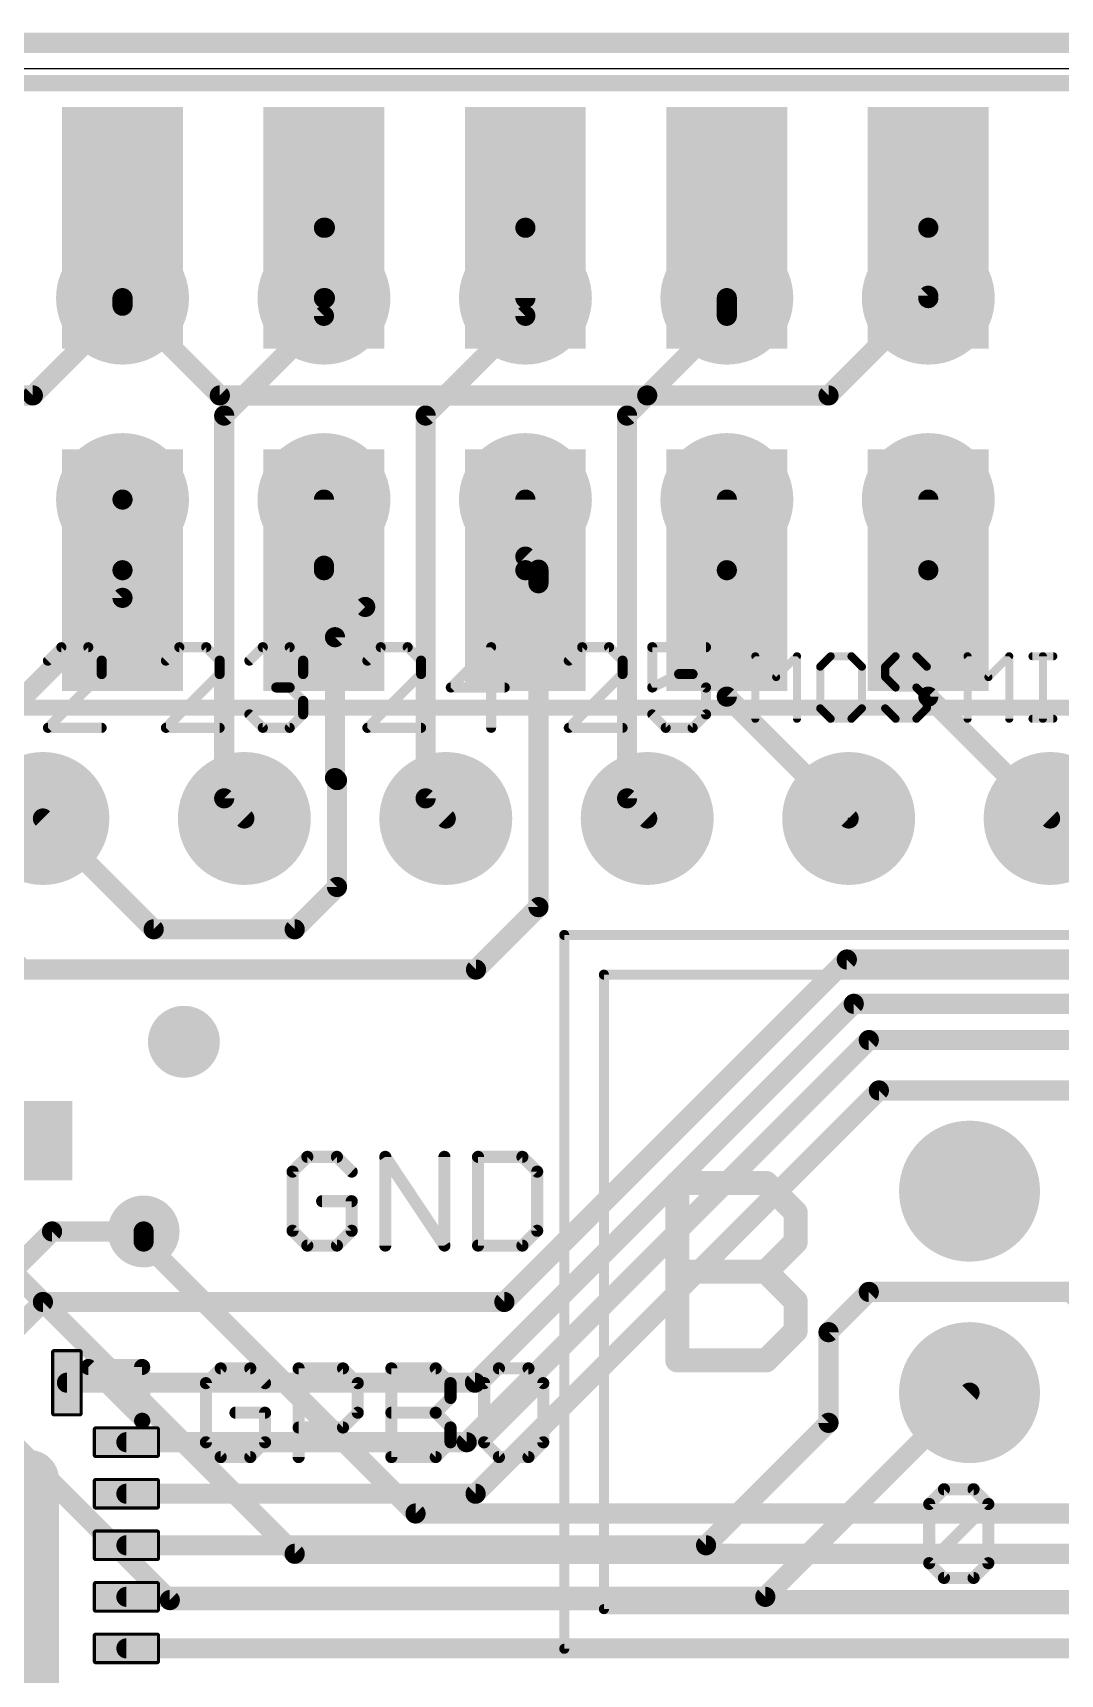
# Model space of a CAD drawing. Extents: x -0.1 to 65, y -0.1 to 31.1.
# Drawn here: x 22.48 to 35.43, y 10.42 to 31.11 of the extents above; entities that cross this region are included whole.
import ezdxf

# ---------------------------------------------------------------- set-up
doc = ezdxf.new("R2010")
doc.units = 0
for name, color, linetype in [('1', 12, 'CONTINUOUS'), ('16', 5, 'CONTINUOUS'), ('17', 110, 'CONTINUOUS'), ('18', 110, 'CONTINUOUS'), ('20', 4, 'CONTINUOUS'), ('21', 40, 'CONTINUOUS'), ('22', 6, 'CONTINUOUS'), ('23', 40, 'CONTINUOUS')]:
    doc.layers.add(name, color=color, linetype=linetype)

# ---------------------------------------------------------------- blocks, each defined once
blk = doc.blocks.new('RECT')
blk.add_solid([(-0.5, -0.5), (0.5, -0.5), (-0.5, 0.5), (0.5, 0.5)])
blk = doc.blocks.new('RECT136000X64000R20')
at = {"const_width": 0.04}
blk.add_lwpolyline([(0.405, -0.16), (0.405, 0.16, 0.4142), (0.385, 0.18), (-0.385, 0.18, 0.4142), (-0.405, 0.16), (-0.405, -0.16, 0.4142), (-0.385, -0.18), (0.385, -0.18, 0.4142)], format="xyb", close=True, dxfattribs=at)
blk.add_solid([(-0.395, -0.17), (0.395, -0.17), (-0.395, 0.17), (0.395, 0.17)])
blk = doc.blocks.new('RECT64000X136000R20')
at = {"const_width": 0.04}
blk.add_lwpolyline([(0.18, -0.385), (0.18, 0.385, 0.4142), (0.16, 0.405), (-0.16, 0.405, 0.4142), (-0.18, 0.385), (-0.18, -0.385, 0.4142), (-0.16, -0.405), (0.16, -0.405, 0.4142)], format="xyb", close=True, dxfattribs=at)
blk.add_solid([(-0.17, -0.395), (0.17, -0.395), (-0.17, 0.395), (0.17, 0.395)])
blk = doc.blocks.new('RECT592000X592000R20')
at = {"const_width": 0.37}
blk.add_lwpolyline([(1.665, -1.48), (1.665, 1.48, 0.4142), (1.48, 1.665), (-1.48, 1.665, 0.4142), (-1.665, 1.48), (-1.665, -1.48, 0.4142), (-1.48, -1.665), (1.48, -1.665, 0.4142)], format="xyb", close=True, dxfattribs=at)
blk.add_solid([(-1.5054, -1.5054), (1.5054, -1.5054), (-1.5054, 1.5054), (1.5054, 1.5054)])
blk = doc.blocks.new('ROUNDP')
at = {"const_width": 0.5}
blk.add_lwpolyline([(0, -0.25, 1), (0, 0.25, 1), (0, -0.25)], format="xyb", dxfattribs=at)
blk = doc.blocks.new('ROUNDV')
at = {"const_width": 0.5}
blk.add_lwpolyline([(0, -0.25, 1), (0, 0.25, 1), (0, -0.25)], format="xyb", dxfattribs=at)

msp = doc.modelspace()

# ---------------------------------------------------------------- linework, layer by layer
at = {"layer": '1', "const_width": 0.254}
for points in [[(0, 30.988), (64.77, 30.988)], [(22.479, 26.543), (23.61, 27.674)], [(23.61, 27.674), (23.61, 27.77)], [(23.61, 27.77), (24.837, 26.543)], [(31.23, 27.547), (31.23, 27.77)], [(30.226, 26.543), (31.23, 27.547)], [(19.843, 26.543), (22.479, 26.543)], [(24.837, 26.543), (30.226, 26.543)], [(28.4248, 15.113), (32.7428, 19.431)], [(32.7428, 19.431), (44.45, 19.431)], [(28.0534, 14.095), (32.8306, 18.8722)], [(32.8306, 18.8722), (41.4528, 18.8722)], [(27.95, 13.345), (33.02, 18.415)], [(33.02, 18.415), (39.878, 18.415)], [(28.062, 12.695), (33.147, 17.78)], [(33.147, 17.78), (37.338, 17.78)], [(22.7214, 16.002), (21.6018, 14.8824)], [(23.876, 16.002), (22.7214, 16.002)], [(32.512, 14.732), (33.02, 15.24)], [(33.02, 15.24), (35.56, 15.24)], [(35.56, 15.24), (36.83, 13.97)], [(22.259, 14.766), (22.606, 15.113)], [(22.606, 15.113), (28.4248, 15.113)], [(32.512, 13.589), (32.512, 14.732)], [(22.909, 14.095), (28.0534, 14.095)], [(31.715, 11.395), (34.29, 13.97)], [(30.968, 12.045), (32.512, 13.589)], [(23.659, 13.345), (27.95, 13.345)], [(23.659, 12.695), (28.062, 12.695)], [(23.659, 12.045), (30.968, 12.045)], [(23.659, 11.395), (31.715, 11.395)], [(23.659, 10.745), (50.977, 10.745)]]:
    msp.add_lwpolyline(points, dxfattribs=at)
at = {"layer": '1', "const_width": 0.127}
for points in [[(23.6735, 27.77, 1), (23.5465, 27.77)], [(23.6549, 27.8149, 1), (23.5651, 27.7251)], [(23.5465, 27.674, 1), (23.6735, 27.674)], [(23.6549, 27.6291, 1), (23.5651, 27.7189)], [(31.2935, 27.77, 1), (31.1665, 27.77)], [(31.1665, 27.547, 1), (31.2935, 27.547)], [(31.2749, 27.5021, 1), (31.1851, 27.5919)], [(22.4341, 26.5879, 1), (22.5239, 26.4981)], [(22.479, 26.4795, 1), (22.479, 26.6065)], [(24.837, 26.6065, 1), (24.837, 26.4795)], [(24.7921, 26.4981, 1), (24.8819, 26.5879)], [(30.1811, 26.5879, 1), (30.2709, 26.4981)], [(30.226, 26.4795, 1), (30.226, 26.6065)], [(32.7428, 19.4945, 1), (32.7428, 19.3675)], [(32.7877, 19.3861, 1), (32.6979, 19.4759)], [(32.8306, 18.9357, 1), (32.8306, 18.8087)], [(32.8755, 18.8273, 1), (32.7857, 18.9171)], [(33.02, 18.4785, 1), (33.02, 18.3515)], [(33.0649, 18.3701, 1), (32.9751, 18.4599)], [(33.147, 17.8435, 1), (33.147, 17.7165)], [(33.1919, 17.7351, 1), (33.1021, 17.8249)], [(22.7214, 16.0655, 1), (22.7214, 15.9385)], [(22.7663, 15.9571, 1), (22.6765, 16.0469)], [(23.876, 15.9385, 1), (23.876, 16.0655)], [(33.02, 15.3035, 1), (33.02, 15.1765)], [(33.0649, 15.1951, 1), (32.9751, 15.2849)], [(22.606, 15.1765, 1), (22.606, 15.0495)], [(22.6509, 15.0681, 1), (22.5611, 15.1579)], [(28.3799, 15.1579, 1), (28.4697, 15.0681)], [(28.4248, 15.0495, 1), (28.4248, 15.1765)], [(32.5755, 14.732, 1), (32.4485, 14.732)], [(32.4671, 14.7769, 1), (32.5569, 14.6871)], [(22.909, 14.1585, 1), (22.909, 14.0315)], [(28.0085, 14.1399, 1), (28.0983, 14.0501)], [(28.0534, 14.0315, 1), (28.0534, 14.1585)], [(34.3349, 13.9251, 1), (34.2451, 14.0149)], [(32.5569, 13.5441, 1), (32.4671, 13.6339)], [(23.659, 13.4085, 1), (23.659, 13.2815)], [(27.9051, 13.3899, 1), (27.9949, 13.3001)], [(27.95, 13.2815, 1), (27.95, 13.4085)], [(32.4485, 13.589, 1), (32.5755, 13.589)], [(23.659, 12.7585, 1), (23.659, 12.6315)], [(28.0171, 12.7399, 1), (28.1069, 12.6501)], [(28.062, 12.6315, 1), (28.062, 12.7585)], [(23.659, 12.1085, 1), (23.659, 11.9815)], [(30.9231, 12.0899, 1), (31.0129, 12.0001)], [(30.968, 11.9815, 1), (30.968, 12.1085)], [(23.659, 11.4585, 1), (23.659, 11.3315)], [(31.6701, 11.4399, 1), (31.7599, 11.3501)], [(31.715, 11.3315, 1), (31.715, 11.4585)], [(23.659, 10.8085, 1), (23.659, 10.6815)]]:
    msp.add_lwpolyline(points, format="xyb", dxfattribs=at)
at = {"layer": '16', "const_width": 0.254}
for points in [[(0, 30.988), (64.77, 30.988)], [(26.1496, 28.6574), (26.162, 28.6574)], [(26.1496, 28.6574), (26.1496, 27.5466)], [(26.162, 28.6574), (26.162, 27.77)], [(28.6896, 28.6574), (28.69, 28.6574)], [(28.6896, 28.6574), (28.6896, 27.5466)], [(28.69, 28.6574), (28.69, 27.77)], [(33.7696, 28.6574), (33.77, 28.6574)], [(33.7696, 28.6574), (33.7696, 27.8006)], [(33.77, 28.6574), (33.77, 27.77)], [(26.162, 27.77), (26.15, 27.77)], [(33.7696, 27.8006), (32.512, 26.543)], [(26.1496, 27.5466), (24.892, 26.289)], [(28.6896, 27.5466), (27.432, 26.289)], [(30.226, 26.543), (29.972, 26.289)], [(32.512, 26.543), (30.226, 26.543)], [(24.892, 26.289), (24.892, 21.463)], [(27.432, 26.289), (27.432, 21.463)], [(29.972, 26.289), (29.972, 21.463)], [(23.6096, 25.23), (23.61, 25.23)], [(23.6096, 24.3394), (23.6096, 25.23)], [(26.15, 24.396), (26.15, 25.23)], [(28.69, 24.3398), (28.69, 25.23)], [(31.23, 24.3394), (31.23, 25.23)], [(33.77, 24.3394), (33.77, 25.23)], [(28.8544, 24.3466), (28.69, 24.511)], [(23.6096, 24.3394), (23.6096, 23.9906)], [(26.1496, 24.3394), (26.15, 24.3394)], [(26.15, 24.3394), (26.15, 24.396)], [(26.67, 23.876), (26.15, 24.396)], [(28.6896, 24.3394), (28.69, 24.3398)], [(28.6896, 24.3394), (28.8544, 24.1746)], [(28.8544, 24.1746), (28.8544, 24.3466)], [(31.2296, 24.3394), (31.23, 24.3394)], [(31.2296, 24.3394), (31.2296, 22.7454)], [(33.7696, 24.3394), (33.77, 24.3394)], [(33.7696, 24.3394), (33.7696, 22.7454)], [(28.8544, 20.0914), (28.8544, 24.1746)], [(23.6096, 23.9906), (20.828, 21.209)], [(26.289, 23.495), (26.67, 23.876)], [(26.289, 21.7184), (26.289, 23.495)], [(31.2296, 22.7454), (32.766, 21.209)], [(33.7696, 22.7454), (35.306, 21.209)], [(26.3144, 21.693), (26.289, 21.7184)], [(26.3144, 20.3454), (26.3144, 21.693)], [(24.892, 21.463), (25.146, 21.209)], [(27.432, 21.463), (27.686, 21.209)], [(29.972, 21.463), (30.226, 21.209)], [(22.606, 21.209), (24.003, 19.812)], [(25.781, 19.812), (26.3144, 20.3454)], [(28.067, 19.304), (28.8544, 20.0914)], [(21.717, 19.939), (22.352, 19.304)], [(24.003, 19.812), (25.781, 19.812)], [(28.067, 19.304), (22.352, 19.304)], [(24.2062, 11.3538), (19.431, 16.129)], [(25.781, 11.938), (21.844, 15.875)], [(23.876, 16.002), (23.876, 15.875)], [(27.305, 12.446), (23.876, 15.875)], [(27.305, 12.446), (48.006, 12.446)], [(50.038, 11.938), (25.781, 11.938)], [(52.7558, 11.3538), (24.2062, 11.3538)]]:
    msp.add_lwpolyline(points, dxfattribs=at)
at = {"layer": '16', "const_width": 0.127}
for points in [[(26.1496, 28.7209, 1), (26.1496, 28.5939)], [(26.2131, 28.6574, 1), (26.0861, 28.6574)], [(26.2255, 28.6574, 1), (26.0985, 28.6574)], [(26.162, 28.5939, 1), (26.162, 28.7209)], [(28.6896, 28.7209, 1), (28.6896, 28.5939)], [(28.7531, 28.6574, 1), (28.6261, 28.6574)], [(28.7535, 28.6574, 1), (28.6265, 28.6574)], [(28.69, 28.5939, 1), (28.69, 28.7209)], [(33.7696, 28.7209, 1), (33.7696, 28.5939)], [(33.8331, 28.6574, 1), (33.7061, 28.6574)], [(33.8335, 28.6574, 1), (33.7065, 28.6574)], [(33.77, 28.5939, 1), (33.77, 28.7209)], [(26.15, 27.8335, 1), (26.15, 27.7065)], [(26.0985, 27.77, 1), (26.2255, 27.77)], [(26.162, 27.7065, 1), (26.162, 27.8335)], [(28.6265, 27.77, 1), (28.7535, 27.77)], [(33.7061, 27.8006, 1), (33.8331, 27.8006)], [(33.7065, 27.77, 1), (33.8335, 27.77)], [(33.8145, 27.7557, 1), (33.7247, 27.8455)], [(26.0861, 27.5466, 1), (26.2131, 27.5466)], [(26.1945, 27.5017, 1), (26.1047, 27.5915)], [(28.6261, 27.5466, 1), (28.7531, 27.5466)], [(28.7345, 27.5017, 1), (28.6447, 27.5915)], [(30.226, 26.6065, 1), (30.226, 26.4795)], [(30.2709, 26.4981, 1), (30.1811, 26.5879)], [(32.4671, 26.5879, 1), (32.5569, 26.4981)], [(32.512, 26.4795, 1), (32.512, 26.6065)], [(24.9555, 26.289, 1), (24.8285, 26.289)], [(24.8471, 26.3339, 1), (24.9369, 26.2441)], [(27.4955, 26.289, 1), (27.3685, 26.289)], [(27.3871, 26.3339, 1), (27.4769, 26.2441)], [(30.0355, 26.289, 1), (29.9085, 26.289)], [(29.9271, 26.3339, 1), (30.0169, 26.2441)], [(23.6096, 25.2935, 1), (23.6096, 25.1665)], [(23.6731, 25.23, 1), (23.5461, 25.23)], [(23.61, 25.1665, 1), (23.61, 25.2935)], [(26.2135, 25.23, 1), (26.0865, 25.23)], [(28.7535, 25.23, 1), (28.6265, 25.23)], [(31.2935, 25.23, 1), (31.1665, 25.23)], [(33.8335, 25.23, 1), (33.7065, 25.23)], [(28.7349, 24.5559, 1), (28.6451, 24.4661)], [(23.6731, 24.3394, 1), (23.5461, 24.3394)], [(26.1496, 24.4029, 1), (26.1496, 24.2759)], [(26.2135, 24.396, 1), (26.0865, 24.396)], [(26.1949, 24.4409, 1), (26.1051, 24.3511)], [(26.0865, 24.396, 1), (26.2135, 24.396)], [(26.15, 24.2759, 1), (26.15, 24.4029)], [(28.7345, 24.3843, 1), (28.6447, 24.2945)], [(28.6447, 24.3843, 1), (28.7345, 24.2945)], [(28.7349, 24.2949, 1), (28.6451, 24.3847)], [(28.9179, 24.3466, 1), (28.7909, 24.3466)], [(28.8095, 24.3017, 1), (28.8993, 24.3915)], [(31.2296, 24.4029, 1), (31.2296, 24.2759)], [(31.2931, 24.3394, 1), (31.1661, 24.3394)], [(31.23, 24.2759, 1), (31.23, 24.4029)], [(33.7696, 24.4029, 1), (33.7696, 24.2759)], [(33.8331, 24.3394, 1), (33.7061, 24.3394)], [(33.77, 24.2759, 1), (33.77, 24.4029)], [(23.5461, 24.3394, 1), (23.6731, 24.3394)], [(26.0865, 24.3394, 1), (26.2135, 24.3394)], [(28.6265, 24.3398, 1), (28.7535, 24.3398)], [(28.9179, 24.1746, 1), (28.7909, 24.1746)], [(28.7909, 24.1746, 1), (28.9179, 24.1746)], [(28.8095, 24.1297, 1), (28.8993, 24.2195)], [(31.1665, 24.3394, 1), (31.2935, 24.3394)], [(33.7065, 24.3394, 1), (33.8335, 24.3394)], [(23.5461, 23.9906, 1), (23.6731, 23.9906)], [(23.6545, 23.9457, 1), (23.5647, 24.0355)], [(26.7149, 23.8311, 1), (26.6251, 23.9209)], [(26.6251, 23.8311, 1), (26.7149, 23.9209)], [(26.3525, 23.495, 1), (26.2255, 23.495)], [(26.2441, 23.5399, 1), (26.3339, 23.4501)], [(31.2745, 22.7903, 1), (31.1847, 22.7005)], [(31.1661, 22.7454, 1), (31.2931, 22.7454)], [(33.8145, 22.7903, 1), (33.7247, 22.7005)], [(33.7061, 22.7454, 1), (33.8331, 22.7454)], [(26.3339, 21.7633, 1), (26.2441, 21.6735)], [(26.2255, 21.7184, 1), (26.3525, 21.7184)], [(26.3779, 21.693, 1), (26.2509, 21.693)], [(26.2695, 21.6481, 1), (26.3593, 21.7379)], [(24.9369, 21.5079, 1), (24.8471, 21.4181)], [(24.8285, 21.463, 1), (24.9555, 21.463)], [(27.4769, 21.5079, 1), (27.3871, 21.4181)], [(27.3685, 21.463, 1), (27.4955, 21.463)], [(30.0169, 21.5079, 1), (29.9271, 21.4181)], [(29.9085, 21.463, 1), (30.0355, 21.463)], [(22.6509, 21.2539, 1), (22.5611, 21.1641)], [(25.1011, 21.1641, 1), (25.1909, 21.2539)], [(27.6411, 21.1641, 1), (27.7309, 21.2539)], [(30.1811, 21.1641, 1), (30.2709, 21.2539)], [(32.7211, 21.1641, 1), (32.8109, 21.2539)], [(35.2611, 21.1641, 1), (35.3509, 21.2539)], [(26.2509, 20.3454, 1), (26.3779, 20.3454)], [(26.3593, 20.3005, 1), (26.2695, 20.3903)], [(28.7909, 20.0914, 1), (28.9179, 20.0914)], [(28.8993, 20.0465, 1), (28.8095, 20.1363)], [(24.003, 19.8755, 1), (24.003, 19.7485)], [(23.9581, 19.7671, 1), (24.0479, 19.8569)], [(25.7361, 19.8569, 1), (25.8259, 19.7671)], [(25.781, 19.7485, 1), (25.781, 19.8755)], [(28.0221, 19.3489, 1), (28.1119, 19.2591)], [(28.067, 19.2405, 1), (28.067, 19.3675)], [(23.9395, 16.002, 1), (23.8125, 16.002)], [(23.9209, 15.9199, 1), (23.8311, 15.8301)], [(23.8125, 15.875, 1), (23.9395, 15.875)], [(27.305, 12.5095, 1), (27.305, 12.3825)], [(27.2601, 12.4011, 1), (27.3499, 12.4909)], [(25.781, 12.0015, 1), (25.781, 11.8745)], [(25.7361, 11.8931, 1), (25.8259, 11.9829)], [(24.2062, 11.4173, 1), (24.2062, 11.2903)], [(24.1613, 11.3089, 1), (24.2511, 11.3987)]]:
    msp.add_lwpolyline(points, format="xyb", dxfattribs=at)
at = {"layer": '20'}
msp.add_line((62, 30.6604), (3, 30.6604), dxfattribs=at)
at = {"layer": '21'}
for points, const_width in [([(22.839, 23.3689), (22.6695, 23.1994)], 0.127), ([(23.1779, 23.3689), (22.839, 23.3689)], 0.127), ([(23.3474, 23.1994), (23.1779, 23.3689)], 0.127), ([(24.3265, 23.3689), (24.157, 23.1994)], 0.127), ([(24.6655, 23.3689), (24.3265, 23.3689)], 0.127), ([(24.835, 23.1994), (24.6655, 23.3689)], 0.127), ([(25.2095, 23.1994), (25.379, 23.3689)], 0.127), ([(25.379, 23.3689), (25.7179, 23.3689)], 0.127), ([(25.7179, 23.3689), (25.8874, 23.1994)], 0.127), ([(26.8665, 23.3689), (26.697, 23.1994)], 0.127), ([(27.2055, 23.3689), (26.8665, 23.3689)], 0.127), ([(27.375, 23.1994), (27.2055, 23.3689)], 0.127), ([(28.2579, 23.3689), (27.7495, 22.8604)], 0.127), ([(28.2579, 22.352), (28.2579, 23.3689)], 0.127), ([(29.4065, 23.3689), (29.237, 23.1994)], 0.127), ([(29.7455, 23.3689), (29.4065, 23.3689)], 0.127), ([(29.915, 23.1994), (29.7455, 23.3689)], 0.127), ([(30.9674, 23.3689), (30.2895, 23.3689)], 0.127), ([(30.2895, 23.3689), (30.2895, 22.8604)], 0.127), ([(23.3474, 23.0299), (23.3474, 23.1994)], 0.127), ([(24.835, 23.0299), (24.835, 23.1994)], 0.127), ([(25.8874, 23.1994), (25.8874, 23.0299)], 0.127), ([(27.375, 23.0299), (27.375, 23.1994)], 0.127), ([(29.915, 23.0299), (29.915, 23.1994)], 0.127), ([(31.5889, 22.4663), (31.5889, 23.2544)], 0.1016), ([(31.5889, 23.2544), (31.8516, 22.9917)], 0.1016), ([(31.8516, 22.9917), (32.1143, 23.2544)], 0.1016), ([(32.1143, 23.2544), (32.1143, 22.4663)], 0.1016), ([(32.5389, 23.2544), (32.4075, 23.123)], 0.1016), ([(32.8015, 23.2544), (32.5389, 23.2544)], 0.1016), ([(32.9329, 23.123), (32.8015, 23.2544)], 0.1016), ([(33.3574, 23.2544), (33.2261, 23.123)], 0.1016), ([(33.6201, 23.2544), (33.3574, 23.2544)], 0.1016), ([(33.7515, 23.123), (33.6201, 23.2544)], 0.1016), ([(34.2654, 22.4663), (34.2654, 23.2544)], 0.1016), ([(34.2654, 23.2544), (34.5281, 22.9917)], 0.1016), ([(34.5281, 22.9917), (34.7907, 23.2544)], 0.1016), ([(34.7907, 23.2544), (34.7907, 22.4663)], 0.1016), ([(35.0839, 23.2544), (35.3466, 23.2544)], 0.1016), ([(35.2153, 22.4663), (35.2153, 23.2544)], 0.1016), ([(22.6695, 22.352), (23.3474, 23.0299)], 0.127), ([(24.157, 22.352), (24.835, 23.0299)], 0.127), ([(25.8874, 23.0299), (25.7179, 22.8604)], 0.127), ([(26.697, 22.352), (27.375, 23.0299)], 0.127), ([(29.237, 22.352), (29.915, 23.0299)], 0.127), ([(30.2895, 22.8604), (30.6285, 23.0299)], 0.127), ([(30.6285, 23.0299), (30.7979, 23.0299)], 0.127), ([(30.7979, 23.0299), (30.9674, 22.8604)], 0.127), ([(32.4075, 23.123), (32.4075, 22.5976)], 0.1016), ([(32.9329, 22.5976), (32.9329, 23.123)], 0.1016), ([(33.2261, 23.123), (33.2261, 22.9917)], 0.1016), ([(33.2261, 22.9917), (33.3574, 22.8603)], 0.1016), ([(25.7179, 22.8604), (25.5485, 22.8604)], 0.127), ([(25.7179, 22.8604), (25.8874, 22.691)], 0.127), ([(27.7495, 22.8604), (28.4274, 22.8604)], 0.127), ([(30.9674, 22.8604), (30.9674, 22.5215)], 0.127), ([(33.3574, 22.8603), (33.6201, 22.8603)], 0.1016), ([(33.6201, 22.8603), (33.7515, 22.729)], 0.1016), ([(33.7515, 22.729), (33.7515, 22.5976)], 0.1016), ([(25.379, 22.352), (25.2095, 22.5215)], 0.127), ([(25.8874, 22.5215), (25.7179, 22.352)], 0.127), ([(25.8874, 22.691), (25.8874, 22.5215)], 0.127), ([(30.459, 22.352), (30.2895, 22.5215)], 0.127), ([(30.9674, 22.5215), (30.7979, 22.352)], 0.127), ([(32.4075, 22.5976), (32.5389, 22.4663)], 0.1016), ([(32.8015, 22.4663), (32.9329, 22.5976)], 0.1016), ([(33.3574, 22.4663), (33.2261, 22.5976)], 0.1016), ([(33.7515, 22.5976), (33.6201, 22.4663)], 0.1016), ([(23.3474, 22.352), (22.6695, 22.352)], 0.127), ([(24.835, 22.352), (24.157, 22.352)], 0.127), ([(25.7179, 22.352), (25.379, 22.352)], 0.127), ([(27.375, 22.352), (26.697, 22.352)], 0.127), ([(29.915, 22.352), (29.237, 22.352)], 0.127), ([(30.7979, 22.352), (30.459, 22.352)], 0.127), ([(32.5389, 22.4663), (32.8015, 22.4663)], 0.1016), ([(33.6201, 22.4663), (33.3574, 22.4663)], 0.1016), ([(35.0839, 22.4663), (35.3466, 22.4663)], 0.1016), ([(29.18, 19.74), (29.18, 10.74)], 0.127), ([(57.18, 19.74), (29.18, 19.74)], 0.127), ([(29.68, 19.24), (29.68, 11.24)], 0.127), ([(56.68, 19.24), (29.68, 19.24)], 0.127), ([(25.9405, 16.9428), (25.7541, 16.7563)], 0.1524), ([(26.3134, 16.9428), (25.9405, 16.9428)], 0.1524), ([(26.4998, 16.7563), (26.3134, 16.9428)], 0.1524), ([(26.9235, 15.8242), (26.9235, 16.9428)], 0.1524), ([(26.9235, 16.9428), (27.6692, 15.8242)], 0.1524), ([(27.6692, 15.8242), (27.6692, 16.9428)], 0.1524), ([(28.0929, 16.9428), (28.0929, 15.8242)], 0.1524), ([(28.6522, 16.9428), (28.0929, 16.9428)], 0.1524), ([(28.8386, 16.7563), (28.6522, 16.9428)], 0.1524), ([(25.7541, 16.7563), (25.7541, 16.0106)], 0.1524), ([(28.8386, 16.0106), (28.8386, 16.7563)], 0.1524), ([(30.606, 14.3764), (30.606, 16.6135)], 0.3048), ([(30.606, 16.6135), (31.7246, 16.6135)], 0.3048), ([(31.7246, 16.6135), (32.0974, 16.2407)], 0.3048), ([(26.4998, 16.3835), (26.127, 16.3835)], 0.1524), ([(26.4998, 16.0106), (26.4998, 16.3835)], 0.1524), ([(32.0974, 16.2407), (32.0974, 15.8678)], 0.3048), ([(25.7541, 16.0106), (25.9405, 15.8242)], 0.1524), ([(26.3134, 15.8242), (26.4998, 16.0106)], 0.1524), ([(28.6522, 15.8242), (28.8386, 16.0106)], 0.1524), ([(32.0974, 15.8678), (31.7246, 15.495)], 0.3048), ([(25.9405, 15.8242), (26.3134, 15.8242)], 0.1524), ([(28.0929, 15.8242), (28.6522, 15.8242)], 0.1524), ([(30.606, 15.495), (31.7246, 15.495)], 0.3048), ([(31.7246, 15.495), (32.0974, 15.1221)], 0.3048), ([(32.0974, 15.1221), (32.0974, 14.7492)], 0.3048), ([(32.0974, 14.7492), (31.7246, 14.3764)], 0.3048), ([(31.7246, 14.3764), (30.606, 14.3764)], 0.3048), ([(23.859, 13.615), (23.1806, 14.2934)], 0.2032), ([(23.1806, 14.2934), (23.8574, 14.2934)], 0.2032), ([(23.8574, 14.2934), (23.8574, 13.615)], 0.2032), ([(24.8478, 14.2758), (24.6614, 14.0893)], 0.1524), ([(25.2207, 14.2758), (24.8478, 14.2758)], 0.1524), ([(25.4071, 14.0893), (25.2207, 14.2758)], 0.1524), ([(25.8308, 13.1572), (25.8308, 14.2758)], 0.1524), ([(25.8308, 14.2758), (26.3901, 14.2758)], 0.1524), ([(26.3901, 14.2758), (26.5765, 14.0893)], 0.1524), ([(27.0002, 13.1572), (27.0002, 14.2758)], 0.1524), ([(27.0002, 14.2758), (27.5595, 14.2758)], 0.1524), ([(27.5595, 14.2758), (27.7459, 14.0893)], 0.1524), ([(28.1696, 14.0893), (28.356, 14.2758)], 0.1524), ([(28.356, 14.2758), (28.7289, 14.2758)], 0.1524), ([(28.7289, 14.2758), (28.9153, 14.0893)], 0.1524), ([(24.6614, 14.0893), (24.6614, 13.3436)], 0.1524), ([(26.5765, 14.0893), (26.5765, 13.7165)], 0.1524), ([(27.7459, 14.0893), (27.7459, 13.9029)], 0.1524), ([(28.1696, 13.3436), (28.1696, 14.0893)], 0.1524), ([(28.1696, 13.3436), (28.9153, 14.0893)], 0.1524), ([(28.9153, 14.0893), (28.9153, 13.3436)], 0.1524), ([(27.7459, 13.9029), (27.5595, 13.7165)], 0.1524), ([(23.8574, 13.615), (23.859, 13.615)], 0.2032), ([(25.4071, 13.7165), (25.0343, 13.7165)], 0.1524), ([(25.4071, 13.3436), (25.4071, 13.7165)], 0.1524), ([(26.5765, 13.7165), (26.3901, 13.5301)], 0.1524), ([(27.0002, 13.7165), (27.5595, 13.7165)], 0.1524), ([(27.5595, 13.7165), (27.7459, 13.5301)], 0.1524), ([(26.3901, 13.5301), (25.8308, 13.5301)], 0.1524), ([(27.7459, 13.5301), (27.7459, 13.3436)], 0.1524), ([(24.6614, 13.3436), (24.8478, 13.1572)], 0.1524), ([(25.2207, 13.1572), (25.4071, 13.3436)], 0.1524), ([(27.7459, 13.3436), (27.5595, 13.1572)], 0.1524), ([(28.356, 13.1572), (28.1696, 13.3436)], 0.1524), ([(28.9153, 13.3436), (28.7289, 13.1572)], 0.1524), ([(24.8478, 13.1572), (25.2207, 13.1572)], 0.1524), ([(27.5595, 13.1572), (27.0002, 13.1572)], 0.1524), ([(28.7289, 13.1572), (28.356, 13.1572)], 0.1524), ([(33.7815, 12.5653), (33.9679, 12.7518)], 0.1524), ([(33.7815, 11.8196), (33.7815, 12.5653)], 0.1524), ([(33.7815, 11.8196), (34.5272, 12.5653)], 0.1524), ([(33.9679, 12.7518), (34.3408, 12.7518)], 0.1524), ([(34.3408, 12.7518), (34.5272, 12.5653)], 0.1524), ([(34.5272, 12.5653), (34.5272, 11.8196)], 0.1524), ([(33.9679, 11.6332), (33.7815, 11.8196)], 0.1524), ([(34.5272, 11.8196), (34.3408, 11.6332)], 0.1524), ([(34.3408, 11.6332), (33.9679, 11.6332)], 0.1524), ([(29.68, 11.24), (41.38, 11.24)], 0.127), ([(29.18, 10.74), (57.18, 10.74)], 0.127)]:
    msp.add_lwpolyline(points, dxfattribs=dict(at, const_width=const_width))
for points, const_width in [([(22.839, 23.4006, 1), (22.839, 23.3371)], 0.0635), ([(22.8614, 23.3464, 1), (22.8165, 23.3913)], 0.0635), ([(23.2004, 23.3913, 1), (23.1555, 23.3464)], 0.0635), ([(23.1779, 23.3371, 1), (23.1779, 23.4006)], 0.0635), ([(24.3265, 23.4006, 1), (24.3265, 23.3371)], 0.0635), ([(24.349, 23.3464, 1), (24.3041, 23.3913)], 0.0635), ([(24.6879, 23.3913, 1), (24.643, 23.3464)], 0.0635), ([(24.6655, 23.3371, 1), (24.6655, 23.4006)], 0.0635), ([(25.379, 23.4006, 1), (25.379, 23.3371)], 0.0635), ([(25.4014, 23.3464, 1), (25.3565, 23.3913)], 0.0635), ([(25.7404, 23.3913, 1), (25.6955, 23.3464)], 0.0635), ([(25.7179, 23.3371, 1), (25.7179, 23.4006)], 0.0635), ([(26.8665, 23.4006, 1), (26.8665, 23.3371)], 0.0635), ([(26.889, 23.3464, 1), (26.8441, 23.3913)], 0.0635), ([(27.2279, 23.3913, 1), (27.183, 23.3464)], 0.0635), ([(27.2055, 23.3371, 1), (27.2055, 23.4006)], 0.0635), ([(28.2897, 23.3689, 1), (28.2262, 23.3689)], 0.0635), ([(28.2804, 23.3464, 1), (28.2355, 23.3913)], 0.0635), ([(29.4065, 23.4006, 1), (29.4065, 23.3371)], 0.0635), ([(29.429, 23.3464, 1), (29.3841, 23.3913)], 0.0635), ([(29.7679, 23.3913, 1), (29.723, 23.3464)], 0.0635), ([(29.7455, 23.3371, 1), (29.7455, 23.4006)], 0.0635), ([(30.2895, 23.4006, 1), (30.2895, 23.3371)], 0.0635), ([(30.3212, 23.3689, 1), (30.2578, 23.3689)], 0.0635), ([(30.9674, 23.3371, 1), (30.9674, 23.4006)], 0.0635), ([(22.647, 23.2218, 1), (22.692, 23.1769)], 0.0635), ([(23.3792, 23.1994, 1), (23.3157, 23.1994)], 0.0635), ([(23.325, 23.1769, 1), (23.3699, 23.2218)], 0.0635), ([(24.1346, 23.2218, 1), (24.1795, 23.1769)], 0.0635), ([(24.8667, 23.1994, 1), (24.8032, 23.1994)], 0.0635), ([(24.8125, 23.1769, 1), (24.8574, 23.2218)], 0.0635), ([(25.187, 23.2218, 1), (25.232, 23.1769)], 0.0635), ([(25.9192, 23.1994, 1), (25.8557, 23.1994)], 0.0635), ([(25.865, 23.1769, 1), (25.9099, 23.2218)], 0.0635), ([(26.6746, 23.2218, 1), (26.7195, 23.1769)], 0.0635), ([(27.4067, 23.1994, 1), (27.3432, 23.1994)], 0.0635), ([(27.3525, 23.1769, 1), (27.3974, 23.2218)], 0.0635), ([(29.2146, 23.2218, 1), (29.2595, 23.1769)], 0.0635), ([(29.9467, 23.1994, 1), (29.8832, 23.1994)], 0.0635), ([(29.8925, 23.1769, 1), (29.9374, 23.2218)], 0.0635), ([(31.6143, 23.2544, 1), (31.5635, 23.2544)], 0.0508), ([(31.6069, 23.2723, 1), (31.571, 23.2364)], 0.0508), ([(32.1397, 23.2544, 1), (32.0889, 23.2544)], 0.0508), ([(32.1323, 23.2364, 1), (32.0964, 23.2723)], 0.0508), ([(32.5389, 23.2798, 1), (32.5389, 23.229)], 0.0508), ([(32.5568, 23.2364, 1), (32.5209, 23.2723)], 0.0508), ([(32.8195, 23.2723, 1), (32.7836, 23.2364)], 0.0508), ([(32.8015, 23.229, 1), (32.8015, 23.2798)], 0.0508), ([(33.3574, 23.2798, 1), (33.3574, 23.229)], 0.0508), ([(33.3754, 23.2364, 1), (33.3395, 23.2723)], 0.0508), ([(33.6381, 23.2723, 1), (33.6022, 23.2364)], 0.0508), ([(33.6201, 23.229, 1), (33.6201, 23.2798)], 0.0508), ([(34.2908, 23.2544, 1), (34.24, 23.2544)], 0.0508), ([(34.2833, 23.2723, 1), (34.2474, 23.2364)], 0.0508), ([(34.8161, 23.2544, 1), (34.7653, 23.2544)], 0.0508), ([(34.8087, 23.2364, 1), (34.7728, 23.2723)], 0.0508), ([(35.0839, 23.2798, 1), (35.0839, 23.229)], 0.0508), ([(35.2407, 23.2544, 1), (35.1899, 23.2544)], 0.0508), ([(35.3466, 23.229, 1), (35.3466, 23.2798)], 0.0508), ([(23.3157, 23.0299, 1), (23.3792, 23.0299)], 0.0635), ([(23.3699, 23.0075, 1), (23.325, 23.0524)], 0.0635), ([(24.8032, 23.0299, 1), (24.8667, 23.0299)], 0.0635), ([(24.8574, 23.0075, 1), (24.8125, 23.0524)], 0.0635), ([(25.8557, 23.0299, 1), (25.9192, 23.0299)], 0.0635), ([(25.9099, 23.0075, 1), (25.865, 23.0524)], 0.0635), ([(27.3432, 23.0299, 1), (27.4067, 23.0299)], 0.0635), ([(27.3974, 23.0075, 1), (27.3525, 23.0524)], 0.0635), ([(29.8832, 23.0299, 1), (29.9467, 23.0299)], 0.0635), ([(29.9374, 23.0075, 1), (29.8925, 23.0524)], 0.0635), ([(30.6285, 23.0617, 1), (30.6285, 22.9982)], 0.0635), ([(30.6427, 23.0015, 1), (30.6143, 23.0583)], 0.0635), ([(30.8204, 23.0524, 1), (30.7755, 23.0075)], 0.0635), ([(30.7979, 22.9982, 1), (30.7979, 23.0617)], 0.0635), ([(31.8337, 23.0096, 1), (31.8696, 22.9737)], 0.0508), ([(31.8337, 22.9737, 1), (31.8696, 23.0096)], 0.0508), ([(32.4329, 23.123, 1), (32.3821, 23.123)], 0.0508), ([(32.3895, 23.141, 1), (32.4255, 23.1051)], 0.0508), ([(32.9583, 23.123, 1), (32.9075, 23.123)], 0.0508), ([(32.9149, 23.1051, 1), (32.9509, 23.141)], 0.0508), ([(33.2515, 23.123, 1), (33.2007, 23.123)], 0.0508), ([(33.2081, 23.141, 1), (33.244, 23.1051)], 0.0508), ([(33.244, 23.0096, 1), (33.2081, 22.9737)], 0.0508), ([(33.2007, 22.9917, 1), (33.2515, 22.9917)], 0.0508), ([(33.7335, 23.1051, 1), (33.7694, 23.141)], 0.0508), ([(34.5101, 23.0096, 1), (34.546, 22.9737)], 0.0508), ([(34.5101, 22.9737, 1), (34.546, 23.0096)], 0.0508), ([(25.5485, 22.8922, 1), (25.5485, 22.8287)], 0.0635), ([(25.7404, 22.8829, 1), (25.6955, 22.838)], 0.0635), ([(25.6955, 22.8829, 1), (25.7404, 22.838)], 0.0635), ([(25.7179, 22.8287, 1), (25.7179, 22.8922)], 0.0635), ([(27.7495, 22.8922, 1), (27.7495, 22.8287)], 0.0635), ([(27.727, 22.8829, 1), (27.772, 22.838)], 0.0635), ([(28.4274, 22.8287, 1), (28.4274, 22.8922)], 0.0635), ([(30.2753, 22.8888, 1), (30.3037, 22.832)], 0.0635), ([(30.2578, 22.8604, 1), (30.3212, 22.8604)], 0.0635), ([(30.9992, 22.8604, 1), (30.9357, 22.8604)], 0.0635), ([(30.945, 22.838, 1), (30.9899, 22.8829)], 0.0635), ([(33.3574, 22.8857, 1), (33.3574, 22.8349)], 0.0508), ([(33.3395, 22.8424, 1), (33.3754, 22.8783)], 0.0508), ([(33.6381, 22.8783, 1), (33.6022, 22.8424)], 0.0508), ([(33.6201, 22.8349, 1), (33.6201, 22.8857)], 0.0508), ([(33.7769, 22.729, 1), (33.7261, 22.729)], 0.0508), ([(33.7335, 22.711, 1), (33.7694, 22.747)], 0.0508), ([(25.232, 22.5439, 1), (25.187, 22.499)], 0.0635), ([(25.9192, 22.691, 1), (25.8557, 22.691)], 0.0635), ([(25.865, 22.6685, 1), (25.9099, 22.7134)], 0.0635), ([(25.9099, 22.499, 1), (25.865, 22.5439)], 0.0635), ([(30.312, 22.5439, 1), (30.267, 22.499)], 0.0635), ([(30.9899, 22.499, 1), (30.945, 22.5439)], 0.0635), ([(32.4255, 22.6156, 1), (32.3895, 22.5797)], 0.0508), ([(32.3821, 22.5976, 1), (32.4329, 22.5976)], 0.0508), ([(32.9075, 22.5976, 1), (32.9583, 22.5976)], 0.0508), ([(32.9509, 22.5797, 1), (32.9149, 22.6156)], 0.0508), ([(33.244, 22.6156, 1), (33.2081, 22.5797)], 0.0508), ([(33.7261, 22.5976, 1), (33.7769, 22.5976)], 0.0508), ([(33.7694, 22.5797, 1), (33.7335, 22.6156)], 0.0508), ([(22.647, 22.3745, 1), (22.692, 22.3295)], 0.0635), ([(22.6695, 22.3837, 1), (22.6695, 22.3203)], 0.0635), ([(23.3474, 22.3203, 1), (23.3474, 22.3837)], 0.0635), ([(24.1346, 22.3745, 1), (24.1795, 22.3295)], 0.0635), ([(24.157, 22.3837, 1), (24.157, 22.3203)], 0.0635), ([(24.835, 22.3203, 1), (24.835, 22.3837)], 0.0635), ([(25.379, 22.3837, 1), (25.379, 22.3203)], 0.0635), ([(25.3565, 22.3295, 1), (25.4014, 22.3745)], 0.0635), ([(25.6955, 22.3745, 1), (25.7404, 22.3295)], 0.0635), ([(25.7179, 22.3203, 1), (25.7179, 22.3837)], 0.0635), ([(25.8557, 22.5215, 1), (25.9192, 22.5215)], 0.0635), ([(26.697, 22.3837, 1), (26.697, 22.3203)], 0.0635), ([(26.6746, 22.3745, 1), (26.7195, 22.3295)], 0.0635), ([(27.375, 22.3203, 1), (27.375, 22.3837)], 0.0635), ([(28.2262, 22.352, 1), (28.2897, 22.352)], 0.0635), ([(29.237, 22.3837, 1), (29.237, 22.3203)], 0.0635), ([(29.2146, 22.3745, 1), (29.2595, 22.3295)], 0.0635), ([(29.915, 22.3203, 1), (29.915, 22.3837)], 0.0635), ([(30.459, 22.3837, 1), (30.459, 22.3203)], 0.0635), ([(30.4365, 22.3295, 1), (30.4814, 22.3745)], 0.0635), ([(30.7755, 22.3745, 1), (30.8204, 22.3295)], 0.0635), ([(30.7979, 22.3203, 1), (30.7979, 22.3837)], 0.0635), ([(30.9357, 22.5215, 1), (30.9992, 22.5215)], 0.0635), ([(31.5635, 22.4663, 1), (31.6143, 22.4663)], 0.0508), ([(32.0889, 22.4663, 1), (32.1397, 22.4663)], 0.0508), ([(32.5389, 22.4917, 1), (32.5389, 22.4409)], 0.0508), ([(32.5209, 22.4483, 1), (32.5568, 22.4843)], 0.0508), ([(32.7836, 22.4843, 1), (32.8195, 22.4483)], 0.0508), ([(32.8015, 22.4409, 1), (32.8015, 22.4917)], 0.0508), ([(33.3574, 22.4917, 1), (33.3574, 22.4409)], 0.0508), ([(33.3395, 22.4483, 1), (33.3754, 22.4843)], 0.0508), ([(33.6022, 22.4843, 1), (33.6381, 22.4483)], 0.0508), ([(33.6201, 22.4409, 1), (33.6201, 22.4917)], 0.0508), ([(34.24, 22.4663, 1), (34.2908, 22.4663)], 0.0508), ([(34.7653, 22.4663, 1), (34.8161, 22.4663)], 0.0508), ([(35.0839, 22.4917, 1), (35.0839, 22.4409)], 0.0508), ([(35.1899, 22.4663, 1), (35.2407, 22.4663)], 0.0508), ([(35.3466, 22.4409, 1), (35.3466, 22.4917)], 0.0508), ([(29.18, 19.7718, 1), (29.18, 19.7083)], 0.0635), ([(29.2117, 19.74, 1), (29.1483, 19.74)], 0.0635), ([(29.68, 19.2718, 1), (29.68, 19.2083)], 0.0635), ([(29.7117, 19.24, 1), (29.6483, 19.24)], 0.0635), ([(25.9405, 16.9809, 1), (25.9405, 16.9047)], 0.0762), ([(25.9675, 16.9158, 1), (25.9136, 16.9697)], 0.0762), ([(26.3403, 16.9697, 1), (26.2864, 16.9158)], 0.0762), ([(26.3134, 16.9047, 1), (26.3134, 16.9809)], 0.0762), ([(26.9616, 16.9428, 1), (26.8854, 16.9428)], 0.0762), ([(26.9552, 16.9639, 1), (26.8918, 16.9216)], 0.0762), ([(27.7073, 16.9428, 1), (27.6311, 16.9428)], 0.0762), ([(28.131, 16.9428, 1), (28.0548, 16.9428)], 0.0762), ([(28.0929, 16.9809, 1), (28.0929, 16.9047)], 0.0762), ([(28.6791, 16.9697, 1), (28.6252, 16.9158)], 0.0762), ([(28.6522, 16.9047, 1), (28.6522, 16.9809)], 0.0762), ([(25.7922, 16.7563, 1), (25.716, 16.7563)], 0.0762), ([(25.7272, 16.7833, 1), (25.781, 16.7294)], 0.0762), ([(26.4729, 16.7294, 1), (26.5267, 16.7833)], 0.0762), ([(28.8767, 16.7563, 1), (28.8005, 16.7563)], 0.0762), ([(28.8117, 16.7294, 1), (28.8655, 16.7833)], 0.0762), ([(30.6822, 16.6135, 1), (30.5298, 16.6135)], 0.1524), ([(30.606, 16.6897, 1), (30.606, 16.5373)], 0.1524), ([(31.7784, 16.6674, 1), (31.6707, 16.5596)], 0.1524), ([(31.7246, 16.5373, 1), (31.7246, 16.6897)], 0.1524), ([(26.127, 16.4216, 1), (26.127, 16.3454)], 0.0762), ([(26.5379, 16.3835, 1), (26.4617, 16.3835)], 0.0762), ([(26.4998, 16.3454, 1), (26.4998, 16.4216)], 0.0762), ([(32.1736, 16.2407, 1), (32.0212, 16.2407)], 0.1524), ([(32.0435, 16.1868, 1), (32.1513, 16.2945)], 0.1524), ([(25.781, 16.0376, 1), (25.7272, 15.9837)], 0.0762), ([(25.716, 16.0106, 1), (25.7922, 16.0106)], 0.0762), ([(26.4617, 16.0106, 1), (26.5379, 16.0106)], 0.0762), ([(26.5267, 15.9837, 1), (26.4729, 16.0376)], 0.0762), ([(28.8005, 16.0106, 1), (28.8767, 16.0106)], 0.0762), ([(28.8655, 15.9837, 1), (28.8117, 16.0376)], 0.0762), ([(32.0212, 15.8678, 1), (32.1736, 15.8678)], 0.1524), ([(32.1513, 15.8139, 1), (32.0435, 15.9217)], 0.1524), ([(25.9405, 15.8623, 1), (25.9405, 15.7861)], 0.0762), ([(25.9136, 15.7973, 1), (25.9675, 15.8511)], 0.0762), ([(26.2864, 15.8511, 1), (26.3403, 15.7973)], 0.0762), ([(26.3134, 15.7861, 1), (26.3134, 15.8623)], 0.0762), ([(26.8854, 15.8242, 1), (26.9616, 15.8242)], 0.0762), ([(27.6311, 15.8242, 1), (27.7073, 15.8242)], 0.0762), ([(27.6375, 15.8031, 1), (27.7009, 15.8453)], 0.0762), ([(28.0929, 15.8623, 1), (28.0929, 15.7861)], 0.0762), ([(28.0548, 15.8242, 1), (28.131, 15.8242)], 0.0762), ([(28.6252, 15.8511, 1), (28.6791, 15.7973)], 0.0762), ([(28.6522, 15.7861, 1), (28.6522, 15.8623)], 0.0762), ([(30.606, 15.5712, 1), (30.606, 15.4188)], 0.1524), ([(31.7784, 15.5488, 1), (31.6707, 15.4411)], 0.1524), ([(31.6707, 15.5488, 1), (31.7784, 15.4411)], 0.1524), ([(31.7246, 15.4188, 1), (31.7246, 15.5712)], 0.1524), ([(32.1736, 15.1221, 1), (32.0212, 15.1221)], 0.1524), ([(32.0435, 15.0682, 1), (32.1513, 15.176)], 0.1524), ([(32.1513, 14.6954, 1), (32.0435, 14.8031)], 0.1524), ([(32.0212, 14.7492, 1), (32.1736, 14.7492)], 0.1524), ([(30.606, 14.4526, 1), (30.606, 14.3002)], 0.1524), ([(31.6707, 14.4303, 1), (31.7784, 14.3225)], 0.1524), ([(31.7246, 14.3002, 1), (31.7246, 14.4526)], 0.1524), ([(23.2165, 14.3293, 1), (23.1447, 14.2575)], 0.1016), ([(23.1806, 14.3442, 1), (23.1806, 14.2426)], 0.1016), ([(23.9082, 14.2934, 1), (23.8066, 14.2934)], 0.1016), ([(23.8574, 14.2426, 1), (23.8574, 14.3442)], 0.1016), ([(24.8478, 14.3139, 1), (24.8478, 14.2377)], 0.0762), ([(24.8748, 14.2488, 1), (24.8209, 14.3027)], 0.0762), ([(25.2476, 14.3027, 1), (25.1937, 14.2488)], 0.0762), ([(25.2207, 14.2377, 1), (25.2207, 14.3139)], 0.0762), ([(25.8689, 14.2758, 1), (25.7927, 14.2758)], 0.0762), ([(25.8308, 14.3139, 1), (25.8308, 14.2377)], 0.0762), ([(26.417, 14.3027, 1), (26.3631, 14.2488)], 0.0762), ([(26.3901, 14.2377, 1), (26.3901, 14.3139)], 0.0762), ([(27.0383, 14.2758, 1), (26.9621, 14.2758)], 0.0762), ([(27.0002, 14.3139, 1), (27.0002, 14.2377)], 0.0762), ([(27.5864, 14.3027, 1), (27.5325, 14.2488)], 0.0762), ([(27.5595, 14.2377, 1), (27.5595, 14.3139)], 0.0762), ([(28.356, 14.3139, 1), (28.356, 14.2377)], 0.0762), ([(28.383, 14.2488, 1), (28.3291, 14.3027)], 0.0762), ([(28.7558, 14.3027, 1), (28.7019, 14.2488)], 0.0762), ([(28.7289, 14.2377, 1), (28.7289, 14.3139)], 0.0762), ([(30.5298, 14.3764, 1), (30.6822, 14.3764)], 0.1524), ([(24.6995, 14.0893, 1), (24.6233, 14.0893)], 0.0762), ([(24.6345, 14.1163, 1), (24.6883, 14.0624)], 0.0762), ([(25.3802, 14.0624, 1), (25.434, 14.1163)], 0.0762), ([(26.6146, 14.0893, 1), (26.5384, 14.0893)], 0.0762), ([(26.5496, 14.0624, 1), (26.6034, 14.1163)], 0.0762), ([(27.784, 14.0893, 1), (27.7078, 14.0893)], 0.0762), ([(27.719, 14.0624, 1), (27.7728, 14.1163)], 0.0762), ([(28.2077, 14.0893, 1), (28.1315, 14.0893)], 0.0762), ([(28.1427, 14.1163, 1), (28.1965, 14.0624)], 0.0762), ([(28.9534, 14.0893, 1), (28.8772, 14.0893)], 0.0762), ([(28.9422, 14.0624, 1), (28.8884, 14.1163)], 0.0762), ([(28.8884, 14.0624, 1), (28.9422, 14.1163)], 0.0762), ([(27.7078, 13.9029, 1), (27.784, 13.9029)], 0.0762), ([(27.7728, 13.876, 1), (27.719, 13.9298)], 0.0762), ([(23.8574, 13.6658, 1), (23.8574, 13.5642)], 0.1016), ([(23.8066, 13.615, 1), (23.9082, 13.615)], 0.1016), ([(23.8231, 13.5791, 1), (23.8949, 13.6509)], 0.1016), ([(23.859, 13.5642, 1), (23.859, 13.6658)], 0.1016), ([(25.0343, 13.7546, 1), (25.0343, 13.6784)], 0.0762), ([(25.4452, 13.7165, 1), (25.369, 13.7165)], 0.0762), ([(25.4071, 13.6784, 1), (25.4071, 13.7546)], 0.0762), ([(26.5384, 13.7165, 1), (26.6146, 13.7165)], 0.0762), ([(26.6034, 13.6895, 1), (26.5496, 13.7434)], 0.0762), ([(27.0002, 13.7546, 1), (27.0002, 13.6784)], 0.0762), ([(27.5864, 13.7434, 1), (27.5325, 13.6895)], 0.0762), ([(27.5325, 13.7434, 1), (27.5864, 13.6895)], 0.0762), ([(27.5595, 13.6784, 1), (27.5595, 13.7546)], 0.0762), ([(25.8308, 13.5682, 1), (25.8308, 13.492)], 0.0762), ([(26.3631, 13.557, 1), (26.417, 13.5031)], 0.0762), ([(26.3901, 13.492, 1), (26.3901, 13.5682)], 0.0762), ([(27.784, 13.5301, 1), (27.7078, 13.5301)], 0.0762), ([(27.719, 13.5031, 1), (27.7728, 13.557)], 0.0762), ([(24.6883, 13.3706, 1), (24.6345, 13.3167)], 0.0762), ([(24.6233, 13.3436, 1), (24.6995, 13.3436)], 0.0762), ([(25.369, 13.3436, 1), (25.4452, 13.3436)], 0.0762), ([(25.434, 13.3167, 1), (25.3802, 13.3706)], 0.0762), ([(27.7078, 13.3436, 1), (27.784, 13.3436)], 0.0762), ([(27.7728, 13.3167, 1), (27.719, 13.3706)], 0.0762), ([(28.1965, 13.3706, 1), (28.1427, 13.3167)], 0.0762), ([(28.1427, 13.3706, 1), (28.1965, 13.3167)], 0.0762), ([(28.1315, 13.3436, 1), (28.2077, 13.3436)], 0.0762), ([(28.8772, 13.3436, 1), (28.9534, 13.3436)], 0.0762), ([(28.9422, 13.3167, 1), (28.8884, 13.3706)], 0.0762), ([(24.8478, 13.1953, 1), (24.8478, 13.1191)], 0.0762), ([(24.8209, 13.1303, 1), (24.8748, 13.1841)], 0.0762), ([(25.1937, 13.1841, 1), (25.2476, 13.1303)], 0.0762), ([(25.2207, 13.1191, 1), (25.2207, 13.1953)], 0.0762), ([(25.7927, 13.1572, 1), (25.8689, 13.1572)], 0.0762), ([(27.0002, 13.1953, 1), (27.0002, 13.1191)], 0.0762), ([(26.9621, 13.1572, 1), (27.0383, 13.1572)], 0.0762), ([(27.5325, 13.1841, 1), (27.5864, 13.1303)], 0.0762), ([(27.5595, 13.1191, 1), (27.5595, 13.1953)], 0.0762), ([(28.356, 13.1953, 1), (28.356, 13.1191)], 0.0762), ([(28.3291, 13.1303, 1), (28.383, 13.1841)], 0.0762), ([(28.7019, 13.1841, 1), (28.7558, 13.1303)], 0.0762), ([(28.7289, 13.1191, 1), (28.7289, 13.1953)], 0.0762), ([(33.8196, 12.5653, 1), (33.7434, 12.5653)], 0.0762), ([(33.7546, 12.5923, 1), (33.8084, 12.5384)], 0.0762), ([(33.9679, 12.7899, 1), (33.9679, 12.7137)], 0.0762), ([(33.9949, 12.7248, 1), (33.941, 12.7787)], 0.0762), ([(34.3677, 12.7787, 1), (34.3138, 12.7248)], 0.0762), ([(34.3408, 12.7137, 1), (34.3408, 12.7899)], 0.0762), ([(34.5653, 12.5653, 1), (34.4891, 12.5653)], 0.0762), ([(34.5541, 12.5384, 1), (34.5003, 12.5923)], 0.0762), ([(34.5003, 12.5384, 1), (34.5541, 12.5923)], 0.0762), ([(33.8084, 11.8466, 1), (33.7546, 11.7927)], 0.0762), ([(33.7546, 11.8466, 1), (33.8084, 11.7927)], 0.0762), ([(33.7434, 11.8196, 1), (33.8196, 11.8196)], 0.0762), ([(34.4891, 11.8196, 1), (34.5653, 11.8196)], 0.0762), ([(34.5541, 11.7927, 1), (34.5003, 11.8466)], 0.0762), ([(33.9679, 11.6713, 1), (33.9679, 11.5951)], 0.0762), ([(33.941, 11.6063, 1), (33.9949, 11.6601)], 0.0762), ([(34.3138, 11.6601, 1), (34.3677, 11.6063)], 0.0762), ([(34.3408, 11.5951, 1), (34.3408, 11.6713)], 0.0762), ([(29.68, 11.2718, 1), (29.68, 11.2082)], 0.0635), ([(29.6483, 11.24, 1), (29.7117, 11.24)], 0.0635), ([(29.18, 10.7718, 1), (29.18, 10.7082)], 0.0635), ([(29.1483, 10.74, 1), (29.2117, 10.74)], 0.0635)]:
    msp.add_lwpolyline(points, format="xyb", dxfattribs=dict(at, const_width=const_width))
at = {"layer": '22', "const_width": 0.2032}
for points in [[(57.912, 30.48), (9.652, 30.48)], [(7.112, 22.606), (57.912, 22.606)]]:
    msp.add_lwpolyline(points, dxfattribs=at)
at = {"layer": '23'}
msp.add_point((32.766, 21.209), dxfattribs=at)

# ---------------------------------------------------------------- block references
at = {"layer": '1', "xscale": 1.075}
msp.add_blockref('RECT', (22.44, 17.145), dxfattribs=at)
at = {"layer": '1', "rotation": 270}
for name, p in [('RECT136000X64000R20', (22.909, 14.095)), ('RECT64000X136000R20', (23.659, 13.345)), ('RECT592000X592000R20', (20.959, 11.395)), ('RECT64000X136000R20', (23.659, 12.695)), ('RECT64000X136000R20', (23.659, 12.045)), ('RECT64000X136000R20', (23.659, 11.395)), ('RECT64000X136000R20', (23.659, 10.745))]:
    msp.add_blockref(name, p, dxfattribs=at)
at = {"layer": '16', "xscale": 3.048, "yscale": 1.524}
for p, rotation in [((23.6096, 28.6574), 270), ((26.1496, 28.6574), 270), ((28.6896, 28.6574), 270), ((31.2296, 28.6574), 270), ((33.7696, 28.6574), 270), ((23.6096, 24.3394), 90), ((26.1496, 24.3394), 90), ((28.6896, 24.3394), 90), ((31.2296, 24.3394), 90), ((33.7696, 24.3394), 90)]:
    msp.add_blockref('RECT', p, dxfattribs=dict(at, rotation=rotation))
at = {"layer": '17'}
for p, xscale, yscale in [((23.61, 27.77), 1.6764, 1.6764), ((23.61, 27.77), 1.6764, 1.6764), ((26.15, 27.77), 1.6764, 1.6764), ((26.15, 27.77), 1.6764, 1.6764), ((28.69, 27.77), 1.6764, 1.6764), ((28.69, 27.77), 1.6764, 1.6764), ((31.23, 27.77), 1.6764, 1.6764), ((31.23, 27.77), 1.6764, 1.6764), ((33.77, 27.77), 1.6764, 1.6764), ((33.77, 27.77), 1.6764, 1.6764), ((23.61, 25.23), 1.6764, 1.6764), ((23.61, 25.23), 1.6764, 1.6764), ((26.15, 25.23), 1.6764, 1.6764), ((26.15, 25.23), 1.6764, 1.6764), ((28.69, 25.23), 1.6764, 1.6764), ((28.69, 25.23), 1.6764, 1.6764), ((31.23, 25.23), 1.6764, 1.6764), ((31.23, 25.23), 1.6764, 1.6764), ((33.77, 25.23), 1.6764, 1.6764), ((33.77, 25.23), 1.6764, 1.6764), ((34.29, 16.51), 1.778, 1.778), ((34.29, 16.51), 1.778, 1.778), ((34.29, 13.97), 1.778, 1.778), ((34.29, 13.97), 1.778, 1.778)]:
    msp.add_blockref('ROUNDP', p, dxfattribs=dict(at, xscale=xscale, yscale=yscale))
at = {"layer": '17', "xscale": 1.6764, "yscale": 1.6764, "rotation": 90}
for p in [(22.606, 21.209), (22.606, 21.209), (25.146, 21.209), (25.146, 21.209), (27.686, 21.209), (27.686, 21.209), (30.226, 21.209), (30.226, 21.209), (32.766, 21.209), (32.766, 21.209), (35.306, 21.209), (35.306, 21.209)]:
    msp.add_blockref('ROUNDP', p, dxfattribs=at)
at = {"layer": '18', "xscale": 0.9064, "yscale": 0.9064}
for p in [(24.384, 18.3936), (24.384, 18.3936), (23.876, 16.002), (23.876, 16.002)]:
    msp.add_blockref('ROUNDV', p, dxfattribs=at)

doc.saveas('drawing.dxf')
